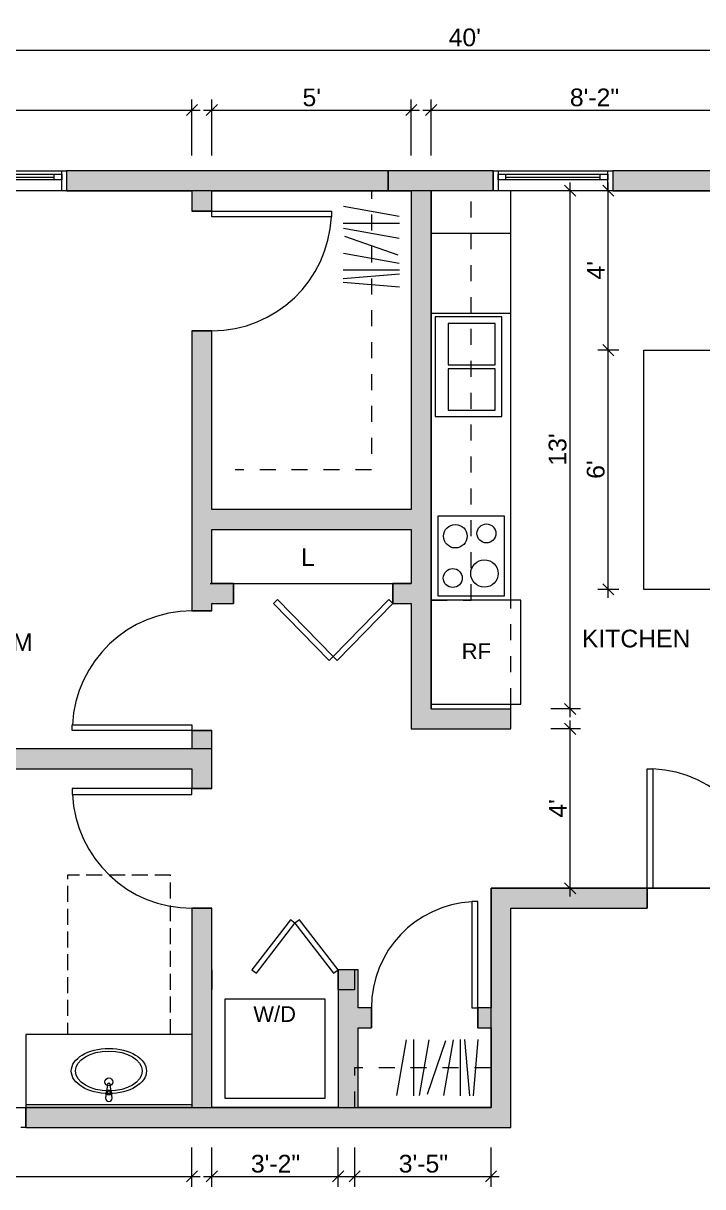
# Model space of a CAD drawing. Header units: inches. Extents: x 294 to 871, y -87 to 273.
# Drawn here: x 461.2 to 665.7, y -77.3 to 272.9 of the extents above; entities that cross this region are included whole.
import ezdxf

# ---------------------------------------------------------------- set-up
doc = ezdxf.new("R2010")
doc.units = ezdxf.units.IN
doc.header["$MEASUREMENT"] = 0
doc.set_wipeout_variables(frame=1)
for name, pattern in [('Dashed', [9.6, 4.8, -4.8]), ('Hidden Line', [6.859843, 4.8, -2.059843]), ('Wipeout_Contour', [39.370079, 0, -39.370079])]:
    doc.linetypes.add(name, pattern=pattern)
for name, color, linetype in [('A-AREA', 7, 'Continuous'), ('A-AREA HATCH', 7, 'Continuous'), ('A-CASEWORK', 7, 'Continuous'), ('A-DIMENSIONS', 7, 'Continuous'), ('A-DOOR', 7, 'Continuous'), ('A-FIXTURES _ APPLIANCES', 7, 'Continuous'), ('A-GLAZ', 7, 'Continuous'), ('A-LINES - ACCESSIBLE', 7, 'Continuous'), ('A-LINES - FLOOR PLANS', 7, 'Continuous'), ('A-TEXT', 7, 'Continuous'), ('A-WALL', 7, 'Continuous'), ('A-WALL HATCH', 7, 'Continuous')]:
    doc.layers.add(name, color=color, linetype=linetype)
doc.styles.add('GENERATED_STYLE_1', font='arial.ttf')
doc.styles.add('GENERATED_STYLE_2', font='swiss.ttf')
doc.dimstyles.new('GENERATED_STYLE__1', dxfattribs={"dimtxt": 5.333333, "dimasz": 3.166667, "dimexe": 0.18, "dimexo": 12, "dimgap": 0.09, "dimtad": 1, "dimdec": 0, "dimzin": 0, "dimdsep": 46, "dimlunit": 4, "dimtxsty": 'GENERATED_STYLE_1', "dimblk": 'ARROWHEAD_6', "dimblk1": 'ARROWHEAD_6', "dimblk2": 'ARROWHEAD_6', "dimcen": 0.09, "dimclrd": 7, "dimclre": 7, "dimclrt": 7, "dimadec": 0, "dimazin": 0, "dimtfac": 1, "dimtdec": 4, "dimtmove": 0, "dimatfit": 3, "dimfxl": 1, "dimtolj": 1, "dimtzin": 0, "dimarcsym": 0})
doc.dimstyles.new('GENERATED_STYLE__2', dxfattribs={"dimtxt": 5.333333, "dimasz": 3.166667, "dimexe": 0.18, "dimexo": 58.630709, "dimgap": 0.09, "dimtad": 1, "dimtih": 1, "dimtoh": 1, "dimdec": 0, "dimzin": 0, "dimdsep": 46, "dimlunit": 4, "dimtxsty": 'GENERATED_STYLE_1', "dimblk": 'ARROWHEAD_6', "dimblk1": 'ARROWHEAD_6', "dimblk2": 'ARROWHEAD_6', "dimcen": 0.09, "dimclrd": 7, "dimclre": 7, "dimclrt": 7, "dimadec": 0, "dimazin": 0, "dimtfac": 1, "dimtdec": 4, "dimtmove": 0, "dimatfit": 3, "dimfxl": 1, "dimtolj": 1, "dimtzin": 0, "dimarcsym": 0})
doc.dimstyles.new('GENERATED_STYLE__4', dxfattribs={"dimtxt": 5.333333, "dimasz": 3.166667, "dimexe": 0.18, "dimexo": 12, "dimgap": 0.09, "dimtad": 1, "dimtih": 1, "dimtoh": 1, "dimdec": 0, "dimzin": 0, "dimdsep": 46, "dimlunit": 4, "dimtxsty": 'GENERATED_STYLE_1', "dimblk": 'ARROWHEAD_6', "dimblk1": 'ARROWHEAD_6', "dimblk2": 'ARROWHEAD_6', "dimcen": 0.09, "dimclrd": 7, "dimclre": 7, "dimclrt": 7, "dimadec": 0, "dimazin": 0, "dimtfac": 1, "dimtdec": 4, "dimtmove": 0, "dimatfit": 3, "dimfxl": 1, "dimtolj": 1, "dimtzin": 0, "dimarcsym": 0})
doc.dimstyles.new('GENERATED_STYLE__5', dxfattribs={"dimtxt": 5.333333, "dimasz": 3.166667, "dimexe": 0.18, "dimexo": 10.630709, "dimgap": 0.09, "dimtad": 1, "dimtih": 1, "dimtoh": 1, "dimdec": 0, "dimzin": 0, "dimdsep": 46, "dimlunit": 4, "dimtxsty": 'GENERATED_STYLE_1', "dimblk": 'ARROWHEAD_6', "dimblk1": 'ARROWHEAD_6', "dimblk2": 'ARROWHEAD_6', "dimcen": 0.09, "dimclrd": 7, "dimclre": 7, "dimclrt": 7, "dimadec": 0, "dimazin": 0, "dimtfac": 1, "dimtdec": 4, "dimtmove": 0, "dimatfit": 3, "dimfxl": 1, "dimtolj": 1, "dimtzin": 0, "dimarcsym": 0})

# ---------------------------------------------------------------- blocks, each defined once
blk = doc.blocks.new('*D2')
at = {"layer": 'A-DIMENSIONS', "color": 7, "linetype": 'Continuous', "lineweight": 0, "transparency": 16777216}
for p, q in [((627.48, 220.83), (624.15, 224.17)), ((625.81, 222.5), (625.81, 225)), ((628.94, 222.5), (620, 222.5)), ((625.81, 66.5), (625.81, 222.5)), ((624.15, 68.17), (627.48, 64.83)), ((628.94, 66.5), (620, 66.5)), ((625.81, 64), (625.81, 66.5))]:
    blk.add_line(p, q, dxfattribs=at)
at = {"layer": 'A-DIMENSIONS', "color": 7, "lineweight": 0, "transparency": 16777216, "insert": (624.75, 139.75), "char_height": 5.333, "attachment_point": 7, "rotation": 90, "style": 'GENERATED_STYLE_1'}
blk.add_mtext("\\A1;13'", dxfattribs=at)
blk = doc.blocks.new('ARROWHEAD_6')
at = {"color": 0, "linetype": 'Continuous', "lineweight": 0}
for p, q in [((0, 0), (-1, 0)), ((-0.5, -0.5), (0.5, 0.5))]:
    blk.add_line(p, q, dxfattribs=at)
blk = doc.blocks.new('*D3')
at = {"layer": 'A-DIMENSIONS', "color": 7, "linetype": 'Continuous', "lineweight": 0, "transparency": 16777216}
for p, q in [((584, 233.13), (584, 249.92)), ((681.99, 233.13), (681.99, 249.92)), ((581.5, 246.79), (584, 246.79)), ((585.67, 248.46), (582.33, 245.13)), ((584, 246.79), (681.99, 246.79)), ((680.33, 245.13), (683.66, 248.46)), ((681.99, 246.79), (684.49, 246.79))]:
    blk.add_line(p, q, dxfattribs=at)
at = {"layer": 'A-DIMENSIONS', "color": 7, "lineweight": 0, "transparency": 16777216, "insert": (625.73, 247.86), "char_height": 5.333, "attachment_point": 7, "style": 'GENERATED_STYLE_1'}
blk.add_mtext('\\A1;8\'-2"', dxfattribs=at)
blk = doc.blocks.new('*D5')
at = {"layer": 'A-DIMENSIONS', "color": 7, "linetype": 'Continuous', "lineweight": 0, "transparency": 16777216}
for p, q in [((628.94, 60.5), (620, 60.5)), ((627.48, 58.83), (624.15, 62.17)), ((625.81, 60.5), (625.81, 63)), ((625.81, 12.5), (625.81, 60.5)), ((624.15, 14.17), (627.48, 10.83)), ((715.99, 12.5), (622.69, 12.5)), ((625.81, 10), (625.81, 12.5))]:
    blk.add_line(p, q, dxfattribs=at)
at = {"layer": 'A-DIMENSIONS', "color": 7, "lineweight": 0, "transparency": 16777216, "insert": (624.75, 33.77), "char_height": 5.333, "attachment_point": 7, "rotation": 90, "style": 'GENERATED_STYLE_1'}
blk.add_mtext("\\A1;4'", dxfattribs=at)
blk = doc.blocks.new('*D6')
at = {"layer": 'A-DIMENSIONS', "color": 7, "linetype": 'Continuous', "lineweight": 0, "transparency": 16777216}
for p, q in [((561.01, -77.34), (561.01, -65.5)), ((602, -77.34), (602, -65.5)), ((562.67, -72.55), (559.34, -75.89)), ((600.33, -75.89), (603.67, -72.55)), ((558.51, -74.22), (561.01, -74.22)), ((561.01, -74.22), (602, -74.22)), ((602, -74.22), (604.5, -74.22))]:
    blk.add_line(p, q, dxfattribs=at)
at = {"layer": 'A-DIMENSIONS', "color": 7, "lineweight": 0, "transparency": 16777216, "insert": (574.24, -73.15), "char_height": 5.333, "attachment_point": 7, "style": 'GENERATED_STYLE_1'}
blk.add_mtext('\\A1;3\'-5"', dxfattribs=at)
blk = doc.blocks.new('*D7')
at = {"layer": 'A-DIMENSIONS', "color": 7, "linetype": 'Continuous', "lineweight": 0, "transparency": 16777216}
for p, q in [((638.97, 172.83), (635.63, 176.17)), ((637.3, 174.5), (637.3, 177)), ((640.43, 174.5), (634.18, 174.5)), ((637.3, 102.49), (637.3, 174.5)), ((640.43, 102.49), (634.18, 102.49)), ((635.63, 104.16), (638.97, 100.83)), ((637.3, 99.99), (637.3, 102.49))]:
    blk.add_line(p, q, dxfattribs=at)
at = {"layer": 'A-DIMENSIONS', "color": 7, "lineweight": 0, "transparency": 16777216, "insert": (636.23, 135.77), "char_height": 5.333, "attachment_point": 7, "rotation": 90, "style": 'GENERATED_STYLE_1'}
blk.add_mtext("\\A1;6'", dxfattribs=at)
blk = doc.blocks.new('*D8')
at = {"layer": 'A-DIMENSIONS', "color": 7, "linetype": 'Continuous', "lineweight": 0, "transparency": 16777216}
for p, q in [((638.97, 220.83), (635.63, 224.17)), ((637.3, 222.5), (637.3, 225)), ((640.43, 222.5), (620, 222.5)), ((637.3, 174.5), (637.3, 222.5)), ((635.63, 176.17), (638.97, 172.83)), ((640.43, 174.5), (634.18, 174.5)), ((637.3, 172), (637.3, 174.5))]:
    blk.add_line(p, q, dxfattribs=at)
at = {"layer": 'A-DIMENSIONS', "color": 7, "lineweight": 0, "transparency": 16777216, "insert": (636.23, 195.77), "char_height": 5.333, "attachment_point": 7, "rotation": 90, "style": 'GENERATED_STYLE_1'}
blk.add_mtext("\\A1;4'", dxfattribs=at)
blk = doc.blocks.new('*D10')
at = {"layer": 'A-DIMENSIONS', "color": 7, "linetype": 'Continuous', "lineweight": 0, "transparency": 16777216}
for p, q in [((355.67, 266.52), (352.33, 263.18)), ((354, 240.5), (354, 267.97)), ((832.33, 263.18), (835.67, 266.52)), ((834, 240.5), (834, 267.97)), ((351.5, 264.85), (354, 264.85)), ((354, 264.85), (834, 264.85)), ((834, 264.85), (836.5, 264.85))]:
    blk.add_line(p, q, dxfattribs=at)
at = {"layer": 'A-DIMENSIONS', "color": 7, "lineweight": 0, "transparency": 16777216, "insert": (589.25, 265.92), "char_height": 5.333, "attachment_point": 7, "style": 'GENERATED_STYLE_1'}
blk.add_mtext("\\A1;40'", dxfattribs=at)
blk = doc.blocks.new('*D13')
at = {"layer": 'A-DIMENSIONS', "color": 7, "linetype": 'Continuous', "lineweight": 0, "transparency": 16777216}
for p, q in [((518, 233.13), (518, 249.92)), ((578, 233.13), (578, 249.92)), ((515.5, 246.79), (518, 246.79)), ((519.67, 248.46), (516.33, 245.13)), ((518, 246.79), (578, 246.79)), ((576.33, 245.13), (579.67, 248.46)), ((578, 246.79), (580.5, 246.79))]:
    blk.add_line(p, q, dxfattribs=at)
at = {"layer": 'A-DIMENSIONS', "color": 7, "lineweight": 0, "transparency": 16777216, "insert": (545.27, 247.86), "char_height": 5.333, "attachment_point": 7, "style": 'GENERATED_STYLE_1'}
blk.add_mtext("\\A1;5'", dxfattribs=at)
blk = doc.blocks.new('*D14')
at = {"layer": 'A-DIMENSIONS', "color": 7, "linetype": 'Continuous', "lineweight": 0, "transparency": 16777216}
for p, q in [((360, 233.13), (360, 249.92)), ((512, 233.13), (512, 249.92)), ((357.5, 246.79), (360, 246.79)), ((361.67, 248.46), (358.33, 245.13)), ((360, 246.79), (512, 246.79)), ((510.33, 245.13), (513.67, 248.46)), ((512, 246.79), (514.5, 246.79))]:
    blk.add_line(p, q, dxfattribs=at)
at = {"layer": 'A-DIMENSIONS', "color": 7, "lineweight": 0, "transparency": 16777216, "insert": (426.71, 247.86), "char_height": 5.333, "attachment_point": 7, "style": 'GENERATED_STYLE_1'}
blk.add_mtext('\\A1;12\'-8"', dxfattribs=at)
blk = doc.blocks.new('*D15')
at = {"layer": 'A-DIMENSIONS', "color": 7, "linetype": 'Continuous', "lineweight": 0, "transparency": 16777216}
for p, q in [((518, -77.34), (518, -65.5)), ((556.01, -77.34), (556.01, -65.5)), ((519.67, -72.55), (516.33, -75.89)), ((554.34, -75.89), (557.67, -72.55)), ((515.5, -74.22), (518, -74.22)), ((518, -74.22), (556.01, -74.22)), ((556.01, -74.22), (558.51, -74.22))]:
    blk.add_line(p, q, dxfattribs=at)
at = {"layer": 'A-DIMENSIONS', "color": 7, "lineweight": 0, "transparency": 16777216, "insert": (529.74, -73.15), "char_height": 5.333, "attachment_point": 7, "style": 'GENERATED_STYLE_1'}
blk.add_mtext('\\A1;3\'-2"', dxfattribs=at)
blk = doc.blocks.new('*D16')
at = {"layer": 'A-DIMENSIONS', "color": 7, "linetype": 'Continuous', "lineweight": 0, "transparency": 16777216}
for p, q in [((360, -77.34), (360, -65.5)), ((512, -77.34), (512, -65.5)), ((361.67, -72.55), (358.33, -75.89)), ((510.33, -75.89), (513.67, -72.55)), ((357.5, -74.22), (360, -74.22)), ((360, -74.22), (512, -74.22)), ((512, -74.22), (514.5, -74.22))]:
    blk.add_line(p, q, dxfattribs=at)
at = {"layer": 'A-DIMENSIONS', "color": 7, "lineweight": 0, "transparency": 16777216, "insert": (426.71, -73.15), "char_height": 5.333, "attachment_point": 7, "style": 'GENERATED_STYLE_1'}
blk.add_mtext('\\A1;12\'-8"', dxfattribs=at)

msp = doc.modelspace()

# ---------------------------------------------------------------- linework, layer by layer
at = {"layer": 'A-GLAZ', "color": 7, "linetype": 'Continuous', "lineweight": 0}
for p, q in [((444.3, 228.5), (472.8, 228.5)), ((472.8, 225.75), (472.8, 228.5)), ((472.8, 228.5), (474.3, 228.5)), ((602.61, 228.5), (604.11, 228.5)), ((604.11, 228.5), (620.61, 228.5)), ((604.11, 228.5), (604.11, 225.75)), ((620.61, 228.5), (637.11, 228.5)), ((637.11, 225.75), (637.11, 228.5)), ((637.11, 228.5), (638.61, 228.5)), ((446.55, 227.5), (470.55, 227.5)), ((446.55, 226.62), (470.55, 226.62)), ((470.55, 225.75), (446.55, 225.75)), ((470.55, 225.75), (470.55, 227.5)), ((470.55, 227.5), (472.8, 227.5)), ((472.8, 225.75), (470.55, 225.75)), ((472.8, 227.5), (472.8, 225.75)), ((604.11, 227.5), (606.36, 227.5)), ((604.11, 225.75), (604.11, 227.5)), ((606.36, 225.75), (604.11, 225.75)), ((606.36, 227.5), (606.36, 225.75)), ((606.36, 227.5), (634.86, 227.5)), ((606.36, 226.62), (634.86, 226.62)), ((634.86, 225.75), (606.36, 225.75)), ((634.86, 225.75), (634.86, 227.5)), ((634.86, 227.5), (637.11, 227.5)), ((637.11, 225.75), (634.86, 225.75)), ((637.11, 227.5), (637.11, 225.75)), ((461.99, -59.5), (460.49, -59.5))]:
    msp.add_line(p, q, dxfattribs=at)
at = {"layer": 'A-WALL', "color": 7, "linetype": 'Continuous', "lineweight": 0, "flags": 128}
for points in [[(571, 228.5), (474.3, 228.5)], [(602.61, 228.5), (571, 228.5)], [(732.27, 228.5), (638.61, 228.5)], [(461.99, -59.5), (608, -59.5)]]:
    msp.add_lwpolyline(points, dxfattribs=at)

# ---------------------------------------------------------------- dimensions: what is measured, and where the dimension line sits
at = {"layer": 'A-DIMENSIONS', "color": 7, "linetype": 'Continuous', "lineweight": 0}
dim = msp.add_linear_dim(base=(834, 264.85), p1=(354, 228.5), p2=(834, 228.5), dimstyle='GENERATED_STYLE__4', dxfattribs=at)
dim.commit()
dim.dimension.update_dxf_attribs({"geometry": '*D10', "text_midpoint": (594.16, 268.58), "dimtype": 160})

# ---------------------------------------------------------------- wipeouts: each hides what was drawn before it
at = {"color": 254, "linetype": 'Wipeout_Contour', "lineweight": 0, "ltscale": 3678.975126}
msp.add_wipeout([(828, 12.5), (828, 222.5), (360, 222.5), (360, -53.5), (602, -53.5), (602, 12.5)], dxfattribs=at).dxf.layer = 'A-AREA HATCH'

# ---------------------------------------------------------------- next in the draw order: hatches: boundary and pattern name
at = {"layer": 'A-WALL HATCH', "linetype": 'Continuous', "lineweight": 0}
for points in [[(474.3, 228.5), (474.3, 222.5), (571, 222.5), (571, 228.5)], [(571, 228.5), (571, 222.5), (602.61, 222.5), (602.61, 228.5)], [(638.61, 228.5), (638.61, 222.5), (732.27, 222.5), (732.27, 228.5)], [(518, 222.5), (512, 222.5), (512, 216.35), (518, 216.35)], [(578, 222.5), (578, 60.5), (584, 66.5), (584, 222.5)], [(518, 180.35), (512, 180.35), (512, 95.98), (518, 95.98)], [(518, 120.5), (578, 120.5), (578, 126.5), (518, 126.5)], [(518, 98.24), (524.5, 98.24), (524.5, 104.24), (518, 104.24)], [(572.5, 98.24), (578, 98.24), (578, 104.24), (572.5, 104.24)], [(578, 60.5), (608, 60.5), (608, 66.5), (584, 66.5)], [(512, 54.5), (518, 54.5), (518, 59.98), (512, 59.98)], [(512, 54.5), (400, 54.5), (400, 48.5), (512, 48.5)], [(518, 54.5), (512, 54.5), (512, 42.5), (518, 42.5)], [(602, 12.5), (608, 6.5), (648.99, 6.5), (648.99, 12.5)], [(608, -59.5), (608, 6.5), (602, 12.5), (602, -53.5)], [(512, 6.5), (512, -53.5), (518, -53.5), (518, 6.5)], [(562.01, -53.5), (562.01, -12), (556.01, -12), (556.01, -53.5)], [(561.01, -12), (556.01, -12), (556.01, -18), (561.01, -18)], [(562.01, -23.5), (562.01, -29.5), (566, -29.5), (566, -23.5)], [(602, -23.5), (598, -23.5), (598, -29.5), (602, -29.5)], [(461.99, -53.5), (461.99, -59.5), (608, -59.5), (602, -53.5)]]:
    msp.add_hatch(color=7, dxfattribs=at).paths.add_polyline_path(points)

# ---------------------------------------------------------------- next in the draw order: linework, layer by layer
at = {"layer": 'A-AREA', "color": 7, "linetype": 'Continuous', "lineweight": 0, "flags": 128}
msp.add_lwpolyline([(681.99, 174.5), (681.99, 102.49), (647.99, 102.49), (647.99, 174.5)], close=True, dxfattribs=at)
at = {"layer": 'A-AREA HATCH', "color": 7, "linetype": 'Continuous', "lineweight": 0, "flags": 128}
msp.add_lwpolyline([(828, 12.5), (828, 222.5), (360, 222.5), (360, -53.5), (602, -53.5), (602, 12.5)], close=True, dxfattribs=at)
at = {"layer": 'A-DOOR', "color": 7, "linetype": 'Continuous', "lineweight": 0}
for p, q in [((512, 216.35), (518, 216.35)), ((516.25, 216.35), (512, 216.35)), ((518, 216.35), (512, 216.35)), ((518, 216.35), (512, 216.35)), ((518, 216.35), (516.25, 216.35)), ((518, 214.6), (518, 216.35)), ((518, 216.35), (554, 216.35)), ((554, 214.6), (518, 214.6)), ((554, 216.35), (554, 214.6)), ((512, 180.35), (518, 180.35)), ((516.25, 180.35), (512, 180.35)), ((518, 180.35), (512, 180.35)), ((518, 180.35), (512, 180.35)), ((518, 180.35), (516.25, 180.35)), ((524.5, 104.24), (524.5, 98.24)), ((524.5, 99.99), (524.5, 104.24)), ((524.5, 98.24), (524.5, 104.24)), ((524.5, 98.24), (524.5, 104.24)), ((572.5, 104.24), (572.5, 98.24)), ((572.5, 99.99), (572.5, 104.24)), ((572.5, 98.24), (572.5, 104.24)), ((572.5, 98.24), (572.5, 104.24)), ((524.5, 98.24), (524.5, 99.99)), ((536.5, 98.24), (537.75, 99.47)), ((553.25, 81.05), (536.5, 98.24)), ((537.75, 99.47), (554.5, 82.27)), ((554.5, 82.27), (571.25, 99.47)), ((572.5, 98.24), (555.75, 81.05)), ((571.25, 99.47), (572.5, 98.24)), ((572.5, 98.24), (572.5, 99.99)), ((518, 95.98), (512, 95.98)), ((512, 95.98), (513.75, 95.98)), ((512, 95.98), (518, 95.98)), ((512, 95.98), (518, 95.98)), ((513.75, 95.98), (518, 95.98)), ((554.5, 82.27), (553.25, 81.05)), ((555.75, 81.05), (554.5, 82.27)), ((476, 59.98), (476, 61.73)), ((476, 61.73), (512, 61.73)), ((512, 59.98), (476, 59.98)), ((512, 61.73), (512, 59.98)), ((518, 59.98), (512, 59.98)), ((512, 59.98), (513.75, 59.98)), ((512, 59.98), (518, 59.98)), ((512, 59.98), (518, 59.98)), ((513.75, 59.98), (518, 59.98)), ((648.99, 48.5), (650.74, 48.5)), ((648.99, 12.5), (648.99, 48.5)), ((650.74, 48.5), (650.74, 12.5)), ((476, 42.5), (476, 40.75)), ((512, 42.5), (476, 42.5)), ((518, 42.5), (512, 42.5)), ((512, 42.5), (513.75, 42.5)), ((512, 40.75), (512, 42.5)), ((512, 42.5), (518, 42.5)), ((512, 42.5), (518, 42.5)), ((513.75, 42.5), (518, 42.5)), ((476, 40.75), (512, 40.75)), ((648.99, 6.5), (648.99, 12.5)), ((648.99, 12.5), (648.99, 10.75)), ((650.74, 12.5), (648.99, 12.5)), ((648.99, 12.5), (648.99, 6.5)), ((648.99, 12.5), (648.99, 6.5)), ((648.99, 10.75), (648.99, 6.5)), ((598, 8.5), (596.25, 8.5)), ((596.25, 8.5), (596.25, -23.5)), ((598, -23.5), (598, 8.5)), ((518, 6.5), (512, 6.5)), ((512, 6.5), (513.75, 6.5)), ((512, 6.5), (518, 6.5)), ((512, 6.5), (518, 6.5)), ((513.75, 6.5), (518, 6.5)), ((541.62, 3.04), (530, -12)), ((531.38, -13.07), (543, 1.97)), ((543, 1.97), (541.62, 3.04)), ((544.39, 3.04), (543, 1.97)), ((543, 1.97), (554.62, -13.07)), ((556.01, -12), (544.39, 3.04)), ((518, -18), (518, -12)), ((518, -12), (518, -13.75)), ((518, -12), (518, -18)), ((518, -12), (518, -18)), ((518, -13.75), (518, -18)), ((530, -12), (531.38, -13.07)), ((554.62, -13.07), (556.01, -12)), ((556.01, -18), (556.01, -12)), ((556.01, -12), (556.01, -13.75)), ((556.01, -12), (556.01, -18)), ((556.01, -12), (556.01, -18)), ((556.01, -13.75), (556.01, -18)), ((566, -29.5), (566, -23.5)), ((566, -23.5), (566, -25.25)), ((566, -23.5), (566, -29.5)), ((566, -23.5), (566, -29.5)), ((596.25, -23.5), (598, -23.5)), ((598, -29.5), (598, -23.5)), ((598, -23.5), (598, -25.25)), ((598, -23.5), (598, -29.5)), ((598, -23.5), (598, -29.5)), ((566, -25.25), (566, -29.5)), ((598, -25.25), (598, -29.5))]:
    msp.add_line(p, q, dxfattribs=at)
for centre, radius, start, end in [((518, 216.35), 36, 270, 357.2137), ((512, 59.98), 36, 90, 177.2137), ((648.99, 12.5), 36, 0, 87.2137), ((512, 42.5), 36, 182.7863, 270), ((598, -23.5), 32, 93.1349, 180)]:
    msp.add_arc(centre, radius, start, end, dxfattribs=at)
at = {"layer": 'A-GLAZ', "color": 7, "linetype": 'Continuous', "lineweight": 0}
for p, q in [((474.3, 228.5), (474.3, 222.5)), ((474.3, 228.5), (474.3, 222.5)), ((474.3, 228.5), (474.3, 222.5)), ((602.61, 222.5), (602.61, 228.5)), ((602.61, 228.5), (602.61, 222.5)), ((602.61, 228.5), (602.61, 222.5)), ((638.61, 228.5), (638.61, 222.5)), ((638.61, 228.5), (638.61, 222.5)), ((638.61, 228.5), (638.61, 222.5)), ((472.8, 222.5), (472.8, 225.75)), ((604.11, 225.75), (604.11, 222.5)), ((637.11, 222.5), (637.11, 225.75)), ((472.8, 222.5), (444.3, 222.5)), ((474.3, 222.5), (472.8, 222.5)), ((604.11, 222.5), (602.61, 222.5)), ((620.61, 222.5), (604.11, 222.5)), ((637.11, 222.5), (620.61, 222.5)), ((638.61, 222.5), (637.11, 222.5)), ((460.49, -53.5), (461.99, -53.5)), ((461.99, -53.5), (461.99, -59.5)), ((461.99, -59.5), (461.99, -53.5)), ((461.99, -59.5), (461.99, -53.5))]:
    msp.add_line(p, q, dxfattribs=at)
at = {"layer": 'A-LINES - ACCESSIBLE', "color": 7, "linetype": 'Hidden Line', "lineweight": 0, "flags": 128}
msp.add_lwpolyline([(505.59, 16.5), (474.59, 16.5), (474.59, -31.5), (505.59, -31.5)], close=True, dxfattribs=at)
at = {"layer": 'A-LINES - FLOOR PLANS', "color": 7, "linetype": 'Dashed', "lineweight": 0, "flags": 128}
for points in [[(578, 222.5), (566, 222.5), (566, 138.5), (525, 138.5)], [(561.01, -53.5), (561.01, -41.5), (602, -41.5)]]:
    msp.add_lwpolyline(points, dxfattribs=at)
at = {"layer": 'A-LINES - FLOOR PLANS', "color": 7, "linetype": 'Continuous', "lineweight": 0, "flags": 128}
for points in [[(557.63, 217.82), (574.37, 214.86)], [(557.5, 212.7), (574.5, 212.7)], [(574.37, 208.15), (557.63, 211.11)], [(574.03, 203.15), (557.97, 208.71)], [(557.63, 203.66), (574.37, 200.71)], [(557.5, 198.67), (574.5, 198.67)], [(574.47, 197.42), (557.53, 195.94)], [(574.47, 193.42), (557.53, 194.85)], [(517.5, 104.24), (578, 104.24)], [(573.65, -49.87), (576.6, -33.13)], [(578.77, -50), (578.77, -33)], [(583.31, -33.13), (580.36, -49.87)], [(588.31, -33.47), (582.76, -49.53)], [(587.8, -49.87), (590.75, -33.13)], [(592.8, -50), (592.8, -33)], [(594.05, -33.03), (595.53, -49.97)], [(598.04, -33.03), (596.61, -49.97)]]:
    msp.add_lwpolyline(points, dxfattribs=at)
at = {"layer": 'A-WALL', "color": 7, "linetype": 'Continuous', "lineweight": 0}
for p, q in [((474.3, 228.5), (474.3, 222.5)), ((602.61, 228.5), (602.61, 222.5)), ((638.61, 228.5), (638.61, 222.5)), ((518, 216.35), (512, 216.35)), ((518, 180.35), (512, 180.35)), ((524.5, 98.24), (524.5, 104.24)), ((572.5, 98.24), (572.5, 104.24)), ((512, 95.98), (518, 95.98)), ((512, 59.98), (518, 59.98)), ((512, 42.5), (518, 42.5)), ((648.99, 12.5), (648.99, 6.5)), ((512, 6.5), (518, 6.5)), ((518, -12), (518, -18)), ((556.01, -12), (556.01, -18)), ((566, -23.5), (566, -29.5)), ((598, -23.5), (598, -29.5)), ((461.99, -59.5), (461.99, -53.5))]:
    msp.add_line(p, q, dxfattribs=at)
at = {"layer": 'A-WALL', "color": 7, "linetype": 'Continuous', "lineweight": 0, "flags": 128}
for points in [[(571, 228.5), (571, 222.5)], [(571, 222.5), (571, 228.5)], [(474.3, 222.5), (512, 222.5)], [(512, 222.5), (512, 216.35)], [(518, 222.5), (571, 222.5)], [(518, 216.35), (518, 222.5)], [(571, 222.5), (578, 222.5)], [(578, 222.5), (578, 126.5)], [(584, 222.5), (602.61, 222.5)], [(584, 66.5), (584, 222.5)], [(638.61, 222.5), (732.27, 222.5)], [(512, 180.35), (512, 95.98)], [(518, 126.5), (518, 180.35)], [(578, 126.5), (518, 126.5)], [(518, 120.5), (578, 120.5)], [(518, 104.24), (518, 120.5)], [(578, 120.5), (578, 104.24)], [(524.5, 104.24), (518, 104.24)], [(578, 104.24), (572.5, 104.24)], [(518, 98.24), (524.5, 98.24)], [(518, 95.98), (518, 98.24)], [(572.5, 98.24), (578, 98.24)], [(578, 98.24), (578, 60.5)], [(608, 66.5), (584, 66.5)], [(608, 60.5), (608, 66.5)], [(512, 59.98), (512, 54.5)], [(518, 54.5), (518, 59.98)], [(578, 60.5), (608, 60.5)], [(512, 54.5), (400, 54.5)], [(518, 54.5), (512, 54.5)], [(518, 42.5), (518, 54.5)], [(400, 48.5), (512, 48.5)], [(512, 48.5), (512, 42.5)], [(648.99, 12.5), (602, 12.5)], [(602, 12.5), (602, -23.5)], [(512, 6.5), (512, -53.5)], [(518, -12), (518, 6.5)], [(608, 6.5), (648.99, 6.5)], [(608, -59.5), (608, 6.5)], [(562.01, -12), (556.01, -12)], [(556.01, -12), (556.01, -53.5)], [(561.01, -12), (556.01, -12)], [(561.01, -18), (561.01, -12)], [(562.01, -23.5), (562.01, -12)], [(518, -53.5), (518, -18)], [(556.01, -18), (561.01, -18)], [(566, -23.5), (562.01, -23.5)], [(602, -23.5), (598, -23.5)], [(562.01, -29.5), (566, -29.5)], [(562.01, -53.5), (562.01, -29.5)], [(598, -29.5), (602, -29.5)], [(602, -29.5), (602, -53.5)], [(512, -53.5), (461.99, -53.5)], [(556.01, -53.5), (518, -53.5)], [(602, -53.5), (562.01, -53.5)]]:
    msp.add_lwpolyline(points, dxfattribs=at)

# ---------------------------------------------------------------- next in the draw order: texts
at = {"layer": 'A-TEXT', "color": 7, "linetype": 'Continuous', "lineweight": 0, "attachment_point": 5, "style": 'GENERATED_STYLE_2'}
for s, insert, char_height in [('\\A1;L', (546.92, 112.16), 5.333), ('\\A1;BEDROOM', (444.87, 86.57), 5.3333), ('\\A1;KITCHEN', (645.68, 87.65), 5.3333)]:
    msp.add_mtext(s, dxfattribs=dict(at, insert=insert, char_height=char_height))

# ---------------------------------------------------------------- next in the draw order: dimensions: what is measured, and where the dimension line sits
at = {"layer": 'A-DIMENSIONS', "color": 7, "linetype": 'Continuous', "lineweight": 0}
for base, p1, p2, dimstyle, picture, middle in [((512, 246.79), (360, 222.5), (512, 222.5), 'GENERATED_STYLE__5', '*D14', (436.65, 250.53)), ((578, 246.79), (518, 222.5), (578, 222.5), 'GENERATED_STYLE__5', '*D13', (548.16, 250.53)), ((512, -74.22), (360, -53.5), (512, -53.5), 'GENERATED_STYLE__4', '*D16', (436.65, -70.49)), ((556.01, -74.22), (518, -53.5), (556.01, -53.5), 'GENERATED_STYLE__4', '*D15', (537.64, -70.49)), ((602, -74.22), (561.01, -53.5), (602, -53.5), 'GENERATED_STYLE__4', '*D6', (582.14, -70.49))]:
    dim = msp.add_linear_dim(base=base, p1=p1, p2=p2, dimstyle=dimstyle, dxfattribs=at)
    dim.commit()
    dim.dimension.update_dxf_attribs({"geometry": picture, "text_midpoint": middle, "dimtype": 160})
for base, p1, p2, picture, middle in [((637.3, 174.5), (647.99, 102.49), (647.99, 174.5), '*D7', (633.57, 138.65)), ((625.81, 60.5), (727.99, 12.5), (608, 60.5), '*D5', (622.08, 36.66))]:
    dim = msp.add_linear_dim(base=base, p1=p1, p2=p2, angle=90, dimstyle='GENERATED_STYLE__1', dxfattribs=at)
    dim.commit()
    dim.dimension.update_dxf_attribs({"geometry": picture, "text_midpoint": middle, "dimtype": 160, "text_rotation": 90})

# ---------------------------------------------------------------- next in the draw order: wipeouts: each hides what was drawn before it
at = {"color": 254, "linetype": 'Wipeout_Contour', "lineweight": 0, "ltscale": 2480.760454}
msp.add_wipeout([(608, 99.29), (608, 222.5), (584, 222.5), (584, 99.29)], dxfattribs=at).dxf.layer = 'A-CASEWORK'
at = {"color": 254, "linetype": 'Wipeout_Contour', "lineweight": 0, "ltscale": 2399.126523}
msp.add_wipeout([(608, 67.97), (584, 67.97), (584, 66.5), (608, 66.5)], dxfattribs=at).dxf.layer = 'A-CASEWORK'
at = {"color": 254, "linetype": 'Wipeout_Contour', "lineweight": 0, "ltscale": 2153.599508}
msp.add_wipeout([(522, -50.76), (522, -20.76), (552, -20.76), (552, -50.76)], dxfattribs=at).dxf.layer = 'A-FIXTURES _ APPLIANCES'
at = {"color": 254, "linetype": 'Wipeout_Contour', "lineweight": 0, "ltscale": 1955.917204}
msp.add_wipeout([(512, -31.5), (461.99, -31.5), (461.99, -53.5), (512, -53.5)], dxfattribs=at).dxf.layer = 'A-FIXTURES _ APPLIANCES'

# ---------------------------------------------------------------- next in the draw order: linework, layer by layer
at = {"layer": 'A-CASEWORK', "color": 7, "linetype": 'Continuous', "lineweight": 0}
for p, q in [((608, 222.5), (584, 222.5)), ((584, 222.5), (584, 99.29)), ((608, 99.29), (608, 222.5)), ((584, 99.29), (608, 99.29)), ((608, 67.97), (584, 67.97)), ((584, 67.97), (584, 66.5)), ((608, 66.5), (608, 67.97)), ((584, 66.5), (608, 66.5))]:
    msp.add_line(p, q, dxfattribs=at)
at = {"layer": 'A-CASEWORK', "color": 7, "linetype": 'Dashed', "lineweight": 0}
msp.add_line((596, 222.5), (584, 222.5), dxfattribs=at)
at = {"layer": 'A-FIXTURES _ APPLIANCES', "color": 7, "linetype": 'Continuous', "lineweight": 0}
for p, q in [((522, -20.76), (552, -20.76)), ((522, -50.76), (522, -20.76)), ((552, -20.76), (552, -50.76)), ((512, -31.5), (461.99, -31.5)), ((461.99, -31.5), (461.99, -53.5)), ((512, -31.5), (512, -53.5)), ((486.17, -49.01), (486.01, -50.67)), ((486.56, -46.56), (486.3, -48.64)), ((487.69, -48.64), (487.43, -46.56)), ((487.98, -50.67), (487.82, -49.01)), ((486.46, -49.68), (486.46, -49.1)), ((487.53, -49.68), (486.46, -49.68)), ((487.53, -49.1), (487.53, -49.68)), ((552, -50.76), (522, -50.76)), ((512, -52.71), (461.99, -52.71)), ((512, -53.5), (461.99, -53.5))]:
    msp.add_line(p, q, dxfattribs=at)
msp.add_circle((487, -45.79), 1.18, dxfattribs=at)
for centre, radius, start, end in [((487, -49.09), 0.83, 147.229, 174.8304), ((487, -49.09), 0.83, 32.771, 147.229), ((487, -49.1), 0.535, 0, 180), ((487, -46.61), 0.44, 7.1389, 172.8611), ((487, -49.09), 0.83, 5.1696, 32.771), ((487, -50.67), 0.984, 180, 0)]:
    msp.add_arc(centre, radius, start, end, dxfattribs=at)
for major_axis in [(11.31, 0), (10, 0)]:
    msp.add_ellipse((487, -42.5), major_axis=major_axis, ratio=0.6, dxfattribs=at)

# ---------------------------------------------------------------- next in the draw order: texts
at = {"layer": 'A-FIXTURES _ APPLIANCES', "color": 7, "lineweight": 0, "insert": (543.31, -25.39), "char_height": 4.724, "attachment_point": 6, "style": 'GENERATED_STYLE_1'}
msp.add_mtext('\\A1;W/D', dxfattribs=at)

# ---------------------------------------------------------------- next in the draw order: wipeouts: each hides what was drawn before it
at = {"color": 254, "linetype": 'Wipeout_Contour', "lineweight": 0, "ltscale": 2512.08095}
msp.add_wipeout([(608, 185.63), (608, 209.63), (584, 209.63), (584, 185.63)], dxfattribs=at).dxf.layer = 'A-CASEWORK'
at = {"color": 254, "linetype": 'Wipeout_Contour', "lineweight": 0, "ltscale": 2414.095855}
msp.add_wipeout([(611, 67.97), (611, 99.29), (584, 99.29), (584, 67.97)], dxfattribs=at).dxf.layer = 'A-CASEWORK'

# ---------------------------------------------------------------- next in the draw order: linework, layer by layer
at = {"layer": 'A-CASEWORK', "color": 7, "linetype": 'Continuous', "lineweight": 0}
for p, q in [((608, 209.63), (584, 209.63)), ((584, 209.63), (584, 185.63)), ((608, 185.63), (608, 209.63)), ((584, 185.63), (608, 185.63)), ((611, 99.29), (584, 99.29)), ((584, 99.29), (584, 67.97)), ((611, 67.97), (611, 99.29)), ((584, 67.97), (611, 67.97))]:
    msp.add_line(p, q, dxfattribs=at)
at = {"layer": 'A-CASEWORK', "color": 7, "linetype": 'Dashed', "lineweight": 0}
for p, q in [((584, 99.29), (584, 67.97)), ((608, 67.97), (608, 99.29)), ((584, 67.97), (608, 67.97))]:
    msp.add_line(p, q, dxfattribs=at)

# ---------------------------------------------------------------- next in the draw order: texts
at = {"layer": 'A-CASEWORK', "color": 7, "lineweight": 0, "insert": (593.16, 83.9), "char_height": 4.75, "attachment_point": 4, "style": 'GENERATED_STYLE_1'}
msp.add_mtext('\\A1;RF', dxfattribs=at)

# ---------------------------------------------------------------- next in the draw order: dimensions: what is measured, and where the dimension line sits
at = {"layer": 'A-DIMENSIONS', "color": 7, "linetype": 'Continuous', "lineweight": 0}
for base, p1, picture, middle in [((625.81, 222.5), (608, 66.5), '*D2', (622.08, 144.66)), ((637.3, 222.5), (647.99, 174.5), '*D8', (633.57, 198.66))]:
    dim = msp.add_linear_dim(base=base, p1=p1, p2=(608, 222.5), angle=90, dimstyle='GENERATED_STYLE__1', dxfattribs=at)
    dim.commit()
    dim.dimension.update_dxf_attribs({"geometry": picture, "text_midpoint": middle, "dimtype": 160, "text_rotation": 90})

# ---------------------------------------------------------------- next in the draw order: wipeouts: each hides what was drawn before it
at = {"color": 254, "linetype": 'Wipeout_Contour', "lineweight": 0, "ltscale": 2476.183064}
msp.add_wipeout([(605.24, 154.5), (605.24, 184.5), (585.18, 184.5), (585.18, 154.5)], dxfattribs=at).dxf.layer = 'A-CASEWORK'
at = {"color": 254, "linetype": 'Wipeout_Contour', "lineweight": 0, "ltscale": 2426.556497}
msp.add_wipeout([(606.03, 100.5), (606.03, 124.5), (585.97, 124.5), (585.97, 100.5)], dxfattribs=at).dxf.layer = 'A-CASEWORK'

# ---------------------------------------------------------------- next in the draw order: linework, layer by layer
at = {"layer": 'A-CASEWORK', "color": 7, "linetype": 'Dashed', "lineweight": 0}
for p, q in [((584, 222.5), (584, 99.29)), ((596, 99.29), (596, 222.5)), ((608, 99.29), (584, 99.29)), ((584, 99.29), (596, 99.29))]:
    msp.add_line(p, q, dxfattribs=at)
at = {"layer": 'A-CASEWORK', "color": 7, "linetype": 'Continuous', "lineweight": 0}
for p, q in [((605.24, 184.5), (585.18, 184.5)), ((585.18, 184.5), (585.18, 154.5)), ((603.28, 182.53), (589.12, 182.53)), ((589.12, 182.53), (589.12, 170.09)), ((603.28, 170.09), (603.28, 182.53)), ((605.24, 154.5), (605.24, 184.5)), ((589.12, 170.09), (603.28, 170.09)), ((603.28, 168.91), (589.12, 168.91)), ((589.12, 168.91), (589.12, 156.47)), ((603.28, 156.47), (603.28, 168.91)), ((585.18, 154.5), (605.24, 154.5)), ((589.12, 156.47), (603.28, 156.47)), ((606.03, 124.5), (585.97, 124.5)), ((585.97, 124.5), (585.97, 100.5)), ((606.03, 100.5), (606.03, 124.5)), ((585.97, 100.5), (606.03, 100.5))]:
    msp.add_line(p, q, dxfattribs=at)
for centre, radius in [((591.27, 118.5), 3.54), ((600.61, 119.34), 2.85), ((590.48, 105.9), 2.85), ((600.01, 107.27), 4.13)]:
    msp.add_circle(centre, radius, dxfattribs=at)

# ---------------------------------------------------------------- next in the draw order: dimensions: what is measured, and where the dimension line sits
at = {"layer": 'A-DIMENSIONS', "color": 7, "linetype": 'Continuous', "lineweight": 0}
dim = msp.add_linear_dim(base=(681.99, 246.79), p1=(584, 222.5), p2=(681.99, 174.5), dimstyle='GENERATED_STYLE__2', dxfattribs=at)
dim.commit()
dim.dimension.update_dxf_attribs({"geometry": '*D3', "text_midpoint": (633.64, 250.53), "dimtype": 160})

doc.saveas('drawing.dxf')
